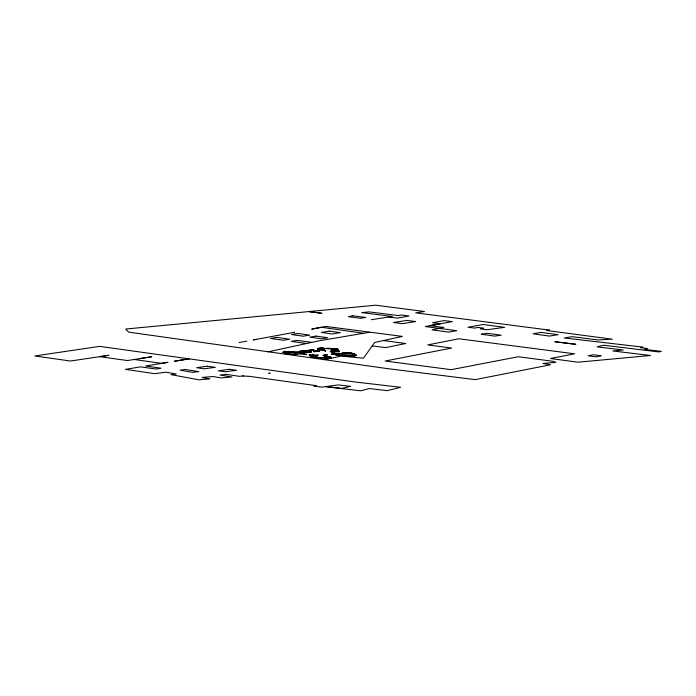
<?xml version="1.0" encoding="UTF-8"?>
<svg xmlns="http://www.w3.org/2000/svg" width="696" height="696" viewBox="0 0 696 696"><rect width="100%" height="100%" fill="white"/><g stroke="black" fill="none" stroke-linecap="round" stroke-linejoin="round"><path stroke-width="1.04" d="M297.54 354.003L297.053 354.264M324.319 359.649L385.958 368.419L475.15 379.651L550.458 364.774L542.906 363.434L555.791 362.355L553.407 361.363L518.337 356.726L451.173 369.68L385.14 361.024L451.652 348.061L427.727 344.903L458.873 338.778L574.626 353.812L550.423 358.51L578.028 362.207L650.499 355.491L612.863 350.984L623.259 350.027L597.125 346.86L603.658 345.216L658.894 351.941L661.2 351.358L644.331 349.383L647.628 348.548L640.477 347.713L642.799 347.113L564.23 337.96L572.06 336.664L598.125 339.952L612.315 339.178L546.63 330.496L549.509 330.113L415.677 312.861L424.464 311.504L375.736 305.205L125.732 329.034L128.603 332.14L324.319 359.649L341.223 356.126L363.451 358.179L374.648 342.484L402.323 336.394L325.954 326.45L311.686 329.104L321.578 327.268L363.625 333.271L369.593 332.262M295.93 352.376L297.94 352.498M297.923 352.533L295.948 352.42M313.096 355.76L315.105 355.882M315.105 355.908L313.139 355.821M341.301 354.882L343.311 354.995M343.293 355.038L341.301 354.908M332.888 354.073L332.914 354.055A14.016 1.905 3.3 0 1 331.696 354.508L333.393 354.125A3.489 0.47 3.3 0 0 335.011 354.064L335.037 354.064M284.133 351.393L284.655 351.323M298.749 351.402L312.173 349.931L319.664 351.089A13.294 1.801 3.3 0 0 318.899 351.045L318.751 351.028M304.648 354.177L306.501 354.403L305.196 354.316M309.146 354.786L309.668 354.716M334.541 353.142L331.122 352.663A14.016 1.905 3.3 0 1 332.149 353.002L332.74 353.072A3.489 0.47 3.3 0 1 334.419 353.203L334.611 353.22M341.858 353.264L342.571 353.055M355.082 356.03L354.647 356.082M331.6 352.002L332.209 351.689L331.661 351.35M284.664 351.428L302.656 352.141L304.239 353.455L303.43 352.28M309.668 354.821L310.129 354.795M338.961 351.567L338.569 351.576M331.426 351.793L331.479 351.776A3.471 0.47 3.3 0 0 331.2 351.358L331.105 351.332M285.473 352.298L285.734 351.811A5.142 0.696 3.3 0 0 282.846 352.167M353.742 355.117L353.525 355.586A5.142 0.696 3.3 0 0 356.395 355.238M296.966 354.281L293.468 354.551M363.625 333.271L319.133 340.805L268.021 351.845M324.762 348.409L323.831 348.426M239.032 342.562L246.819 341.127M256.398 339.344L253.257 339.935L294.678 332.253L292.633 332.627M342.571 353.055L343.05 352.985M371.386 319.69L392.283 316.471L361.772 312.574L369.306 311.904L398.243 315.549L401.705 315.01L408.996 315.993L397.425 318.115L388.873 316.993M139.409 358.675L151.78 356.752L127.455 360.537L99.598 356.674L108.889 355.282L70.383 361.024L34.8 355.969L99.615 346.373L355.43 382.034L400.591 387.289L387.272 390.639L369.437 388.559L360.563 390.795L325.171 386.654L321.63 387.133L313.826 386.01L316.428 385.671L249.977 376.405L242.913 375.97L243.382 375.918L239.302 376.336L226.417 374.37L219.997 375.057L231.925 376.971L220.902 377.919L212.933 376.51L202.11 377.467L210.009 378.859L198.891 379.816L171.042 374.631L176.253 373.978L165.831 372.195L154.738 373.665L125.393 369.367L140.514 366.862L156.095 369.037L161.063 368.201L145.681 366.009L167.962 362.32L161.681 363.356L134.189 359.493M339.326 351.637L337.725 349.035M334.524 348.887L337.342 349.07L339.048 351.524M343.058 352.985L350.436 353.098M314.113 357.492L311.399 357.318M300.368 351.506L305.927 351.741L303.413 352.019M304.892 351.071L299.611 351.454L306.562 352.576M308.963 350.627L311.382 350.793L310.486 350.888M308.276 351.55L311.538 352.106L306.301 352.715M315.81 350.706L313.304 350.975L318.864 351.219M332.966 354.046L333.471 354.125M312.452 350.01L299.419 351.515M314.818 351.785L314 351.68L319.708 351.141M340.518 355.43L339.744 354.316L335.82 354.151L336.586 355.264L355.125 355.969M323.901 355.047L324.197 355.021A14.016 1.905 3.3 0 0 327.546 354.96L326.198 355.09M297.149 353.881L304.77 354.194M354.847 354.203L353.959 354.281M335.133 354.142L333.488 354.125M326.198 355.09C322.9 354.447 325.084 357.074 327.163 356.543M341.91 353.533L335.489 353.255M293.46 354.551L289.005 354.325M321.735 348.139L317.272 348.652L318.472 349.331M326.963 358.231L331.444 357.692L330.226 357.039M321.743 348.139L323.875 348.226M326.955 358.231L324.841 358.153M338.743 351.654L330.235 351.289M303.752 354.151L304.7 354.116M354.368 356.082L336.272 355.264M325.023 350.949L325.815 351.019M334.532 353.211L335.22 353.168L334.541 353.29M284.551 353.203L285.499 353.316M323.927 355.09A3.489 0.47 3.3 0 1 323.675 355.299L322.874 355.351M309.85 355.351L317.707 355.691L317.324 355.134M302.316 352.15L303.421 353.255L299.498 353.09L298.723 351.976M305.379 352.55L304.857 352.541M324.815 356.43L324.832 356.43A6.107 0.827 3.3 0 1 330.922 357.579A6.107 0.827 3.3 0 1 325.25 358.109L325.189 358.022M336.96 348.922L337.49 348.983M325.363 351.001L323.805 350.01A6.107 0.827 3.3 0 1 317.767 348.792A6.107 0.827 3.3 0 1 323.449 348.261L323.51 348.357M324.893 357.953L323.91 357.918M288.997 354.325L287.805 354.194M350.445 353.098L351.045 353.168M311.704 357.37L311.26 357.396M327.172 356.552L328.686 356.743M353.925 354.281L353.35 354.134M351.054 353.168L352.515 353.377M312.861 350.036L313.217 350.001M336.664 355.238L335.002 353.951L336.185 355.256M372.212 345.929L385.627 347.6L405.742 343.511L383.4 340.553M287.796 354.186L284.725 353.533M311.738 342.38L297.436 340.396L291.354 341.362L306.579 343.511M324.205 349.984L320.003 349.627M319.995 349.627L318.481 349.331M328.695 356.743L330.217 357.039M319.377 351.175L312.669 350.14L307.693 350.575L310.947 351.167L308.267 350.619M305.283 352.507L298.767 351.463M311.129 357.37L309.128 354.829M331.783 348.887L324.98 348.6A5.142 0.696 3.3 0 1 329.46 348.322A5.142 0.696 3.3 0 1 334.602 349.009M316.932 357.483L323.718 357.779A5.142 0.696 3.3 0 1 319.238 358.048A5.142 0.696 3.3 0 1 314.087 357.361M352.846 353.429L353.82 353.646M353.768 354.838L352.585 354.229A5.142 0.696 3.3 0 1 356.413 355.021M354.255 353.768L354.934 354.177M324.98 350.932L324.327 350.027M285.508 352.585L286.674 353.176A5.142 0.696 3.3 0 1 282.828 352.385M353.525 355.856L352.985 355.082L344.25 354.708L344.79 355.482M323.762 355.465L324.371 356.352M318.455 355.09L309.468 354.795L311.338 357.283M284.638 351.454L284.116 351.436M285.891 353.272L285.36 353.237M297.027 353.916A6.107 0.827 3.3 0 1 291.137 354.412A6.107 0.827 3.3 0 1 284.847 353.281M342.215 353.49A6.107 0.827 3.3 0 1 348.104 352.994A6.107 0.827 3.3 0 1 354.394 354.116M305.405 352.202L307.319 352.35L305.405 352.202M311.93 350.358L313.835 350.506L311.947 350.349M333.601 350.453L335.594 350.61L333.601 350.453M313.043 354.377L312.521 354.273A13.441 1.827 3.3 0 0 313.217 354.351L313.096 354.368M350.34 386.332L342.04 388.411L326.024 386.541L338.239 384.914L350.34 386.332M600.909 355.778L596.046 356.848L588.129 355.778L593.349 354.743L600.909 355.778M439.376 328.321L432.033 329.878L448.572 332.105L456.75 330.687L425.273 326.546L440.385 323.77L432.529 322.744L444.126 320.612L452.339 321.595L430.041 325.667L443.874 327.477L439.376 328.321M483.415 328.207L480.266 328.86L486.739 329.756L504.722 327.355L482.954 324.51L467.973 327.268L474.611 328.077L478.152 327.433L483.415 328.207M352.855 315.801L348.339 316.715L360.345 318.263L365.765 317.472L352.855 315.801M540.914 332.401L533.127 333.775L549.344 336.081L558.183 334.672L540.914 332.401M315.984 336.09L309.72 337.142L321.552 338.787L327.807 337.734L315.984 336.09M182.291 359.936L174.339 361.259L189.199 358.805L182.291 359.936M298.036 333.48L291.546 334.541L303.256 336.194L309.755 335.133L298.036 333.48M329.634 331.105L321.343 332.444L332.07 333.967L340.361 332.627L329.634 331.105M415.573 321.543L402.445 323.64L393.571 322.509L406.986 320.412L415.573 321.543M277.017 337.403L270.466 338.439L283.333 340.24L289.754 339.239L277.017 337.403M482.093 334.097L481.31 334.219L494.612 336.107L501.233 335.228L487.531 333.306L482.093 334.097M207.295 366.209L196.629 367.705L204.25 368.802L215.325 367.323L207.295 366.209M229.28 369.28L218.3 370.811L225.339 371.777L236.553 370.255L229.28 369.28M185.179 369.463L180.038 370.168L192.461 372.316L198.76 371.647L185.179 369.463M269.926 373.213L268.908 373.326L269.926 373.213M308.737 351.828L307.85 351.932L310.268 352.089L308.737 351.828M342.058 353.525L342.023 353.525A6.377 0.861 3.3 0 1 347.687 352.933A6.377 0.861 3.3 0 1 354.638 354.107L352.237 354.003A3.958 0.539 3.3 0 0 347.922 353.272A3.958 0.539 3.3 0 0 344.381 353.664L341.988 353.533M336.586 349.122L331.122 348.887L331.975 350.123L337.438 350.358L336.586 349.122M338.848 351.019L330.983 350.68L331.374 351.236L339.23 351.576L338.848 351.019M294.452 351.924L285.717 351.541L286.256 352.315L294.991 352.698L294.452 351.924M287.004 353.403L284.594 353.298A6.377 0.861 3.3 0 0 291.554 354.473A6.377 0.861 3.3 0 0 297.262 353.846L294.86 353.742A3.958 0.539 3.3 0 1 291.32 354.125A3.958 0.539 3.3 0 1 287.004 353.403M316.715 356.248L311.26 356.013L312.113 357.248L317.576 357.483L316.715 356.248M571.633 343.772L554.86 341.736L575.836 344.285L571.633 343.772M321.796 313.287L309.146 311.643L321.796 313.287M323.483 348.557L323.249 348.217A6.377 0.861 3.3 0 0 317.533 348.835A6.377 0.861 3.3 0 0 324.484 350.01L324.249 349.67A3.958 0.539 3.3 0 1 319.934 348.94A3.958 0.539 3.3 0 1 323.483 348.557M324.449 356.7L324.214 356.361A6.377 0.861 3.3 0 1 331.165 357.535A6.377 0.861 3.3 0 1 325.45 358.153L325.215 357.814A3.958 0.539 3.3 0 0 328.764 357.431A3.958 0.539 3.3 0 0 324.449 356.7"/></g></svg>
